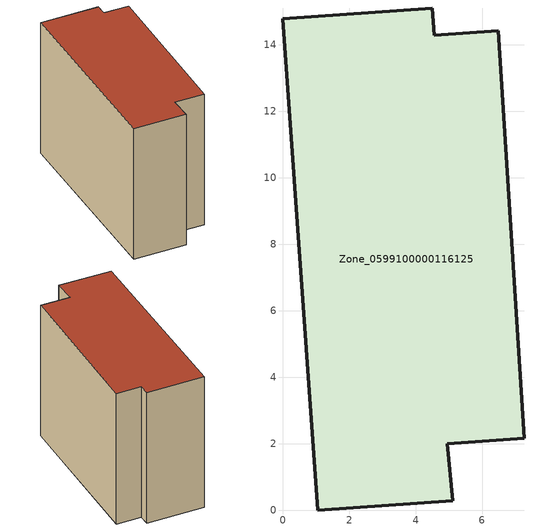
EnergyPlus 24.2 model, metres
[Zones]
Zone_0599100000116125
 floor ground (C_G): 1.05,0 0,14.79 4.49,15.11 4.55,14.29 6.49,14.43 7.26,2.16 4.94,1.99 5.11,0.28 z0
 wall outside (C_F): 4.55,14.29 4.49,15.11 0,14.79 1.05,0 5.11,0.28 4.94,1.99 7.26,2.16 6.49,14.43 4.55,14.29 z0:10.95
 roof outside (C_R): 5.11,0.28 4.94,1.99 7.26,2.16 6.49,14.43 4.55,14.29 4.49,15.11 0,14.79 1.05,0 z10.95
[BUILDING]
Pand.0599100000116125: North Axis=0; Terrain=City; Loads Convergence Tolerance Value=0.04; Temperature Convergence Tolerance Value=0.4; Solar Distribution=FullExterior; Maximum Number of Warmup Days=25; Minimum Number of Warmup Days=1
[Site:Location]
Rotterdam.The.Hague.AP_ZH_NLD Design_Conditions: Latitude=51.96; Longitude=4.45; Time Zone=1; Elevation=-4.5
[SITE:GROUNDTEMPERATURE:BUILDINGSURFACE]
18, 18, 18, 18, 18, 18, 18, 18, 18, 18, 18, 18
[MATERIAL] Thermal Absorptance=0.9; Solar Absorptance=0.7; Visible Absorptance=0.7
Name | Roughness | Thickness | Conductivity | Density | Specific Heat
G.TI.1946 | MediumSmooth | 0.15 | 1 | 540 | 1210
F.TI.1946 | Rough | 0.3 | 0.857143 | 1920 | 840
R.TI.1946 | MediumRough | 0.2 | 0.1 | 1500 | 1000
[CONSTRUCTION]
C_G: G.TI.1946
C_F: F.TI.1946
C_R: R.TI.1946
[ZONE]
Zone_0599100000116125: Type=1; Multiplier=1; Ceiling Height=Autocalculate; Volume=Autocalculate; Floor Area=autocalculate; Part of Total Floor Area=Yes
[ZONEINFILTRATION:DESIGNFLOWRATE]
Infil_Zone_0599100000116125: Zone or ZoneList or Space or SpaceList=Zone_0599100000116125; Schedule=AlwaysOn; Design Flow Rate Calculation Method=Flow/Area; Flow Rate per Floor Area=0.003; Constant Term Coefficient=1; Temperature Term Coefficient=0; Velocity Term Coefficient=0; Velocity Squared Term Coefficient=0
[HVACTEMPLATE:ZONE:IDEALLOADSAIRSYSTEM]
Zone_0599100000116125: Maximum Heating Supply Air Temperature=50; Minimum Cooling Supply Air Temperature=13; Maximum Heating Supply Air Humidity Ratio=0.0156; Minimum Cooling Supply Air Humidity Ratio=0.0077; Heating Limit=NoLimit; Cooling Limit=NoLimit; Dehumidification Control Type=ConstantSensibleHeatRatio; Cooling Sensible Heat Ratio=0.7; Dehumidification Setpoint=60; Humidification Control Type=None; Humidification Setpoint=30; Outdoor Air Method=None; Outdoor Air Flow Rate per Person=0.00944; Outdoor Air Flow Rate per Zone Floor Area=0; Outdoor Air Flow Rate per Zone=0; Demand Controlled Ventilation Type=None; Outdoor Air Economizer Type=NoEconomizer; Heat Recovery Type=None; Sensible Heat Recovery Effectiveness=0.7; Latent Heat Recovery Effectiveness=0.65
[ZONECONTROL:THERMOSTAT]
ThermostatControl_Zone_0599100000116125: Zone or ZoneList=Zone_0599100000116125; Control Type Schedule=DualSetpointControlType; Control 1=Thermostat_Zone_0599100000116125; Temperature Difference Between Cutout And Setpoint=0
[THERMOSTATSETPOINT:DUALSETPOINT]
Thermostat_Zone_0599100000116125: Heating Setpoint Temperature Schedule=HeatingSetpoint_Zone_0599100000116125; Cooling Setpoint Temperature Schedule=CoolingSetpoint_Zone_0599100000116125
[SCHEDULE:COMPACT]
HeatingSetpoint_Zone_0599100000116125: Through: 12/31, For: AllDays, Until: 24:00, 21
CoolingSetpoint_Zone_0599100000116125: Through: 12/31, For: AllDays, Until: 24:00, 24
DualSetpointControlType: Through: 12/31, For: AllDays, Until: 24:00, 4
AlwaysOn: Through: 12/31, For: AllDays, Until: 24:00, 1
